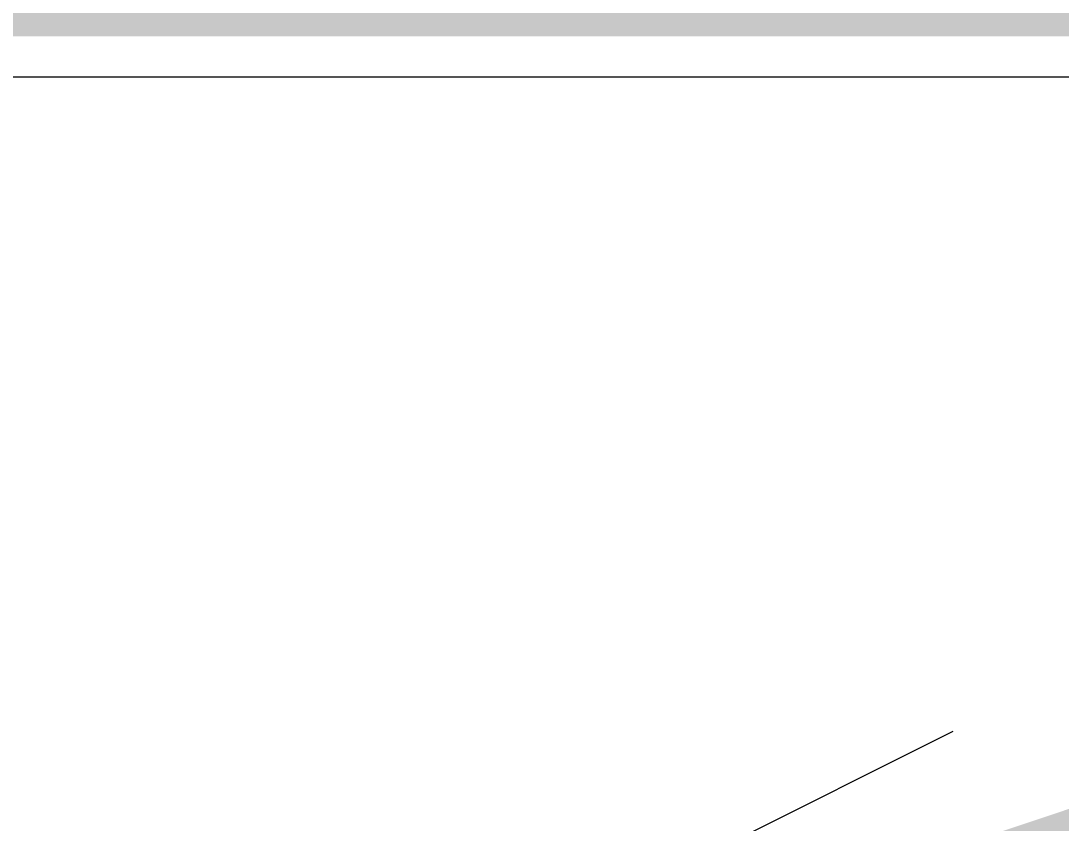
# Model space of a CAD drawing. Header units: inches. Extents: x -4501 to -113, y 9396 to 12816.
# Drawn here: x -2499.806 to -2494.809, y 12080.88 to 12084.735 of the extents above; entities that cross this region are included whole.
import ezdxf

# ---------------------------------------------------------------- set-up
doc = ezdxf.new("R2010")
doc.units = ezdxf.units.IN
doc.header["$MEASUREMENT"] = 0
for name, color, linetype, lineweight in [('A-AREA-IDEN', 2, 'Continuous', 9), ('A-WALL', 113, 'Continuous', 9), ('A-WALL-PATT-3', 111, 'Continuous', 9)]:
    doc.layers.add(name, color=color, linetype=linetype, lineweight=lineweight)
doc.styles.add('Century Gothic_B', font='GOTHICB.TTF', dxfattribs={"height": 18})

msp = doc.modelspace()

# ---------------------------------------------------------------- hatches: boundary and pattern name
at = {"layer": 'A-WALL-PATT-3'}
h = msp.add_hatch(dxfattribs=at)
h.set_pattern_fill('FP_4', color=256, style=0, pattern_type=2)
h.set_pattern_definition([(216.87, (12.795, 31.987), (95.9612857, 63.9749714), [15.994, -143.942]), (206.565, (31.987, 22.391), (-31.986981, -31.986924), [35.763, -35.763]), (198.435, (31.987, 6.397), (-63.974746, -31.987128), [20.231, -80.922])])
h.paths.add_polyline_path([(-2656.1841, 12080.5894), (-2612.8612, 12080.5894), (-2612.8612, 12086.0894), (-2676.5112, 12086.0894), (-2676.5112, 12080.5894), (-2656.499, 12080.5894)], flags=0)
h.paths.add_polyline_path([(-2102.7237, 12080.5894), (-2100.3237, 12080.5894), (-2100.3237, 12086.0894), (-2138.9112, 12086.0894), (-2138.9112, 12080.5894), (-2105.8227, 12080.5894)], flags=0)
h.paths.add_polyline_path([(-2214.9612, 12080.5894), (-2214.9612, 12086.0894), (-2281.5112, 12086.0894), (-2281.5112, 12080.5894), (-2278.4348, 12080.5894), (-2278.4348, 12080.6894), (-2274.9348, 12080.6894), (-2274.9348, 12080.5894), (-2253.9237, 12080.5894)], flags=0)
h.paths.add_polyline_path([(-3079.0942, 12080.5894), (-3021.7362, 12080.5894), (-3021.7362, 12086.0894), (-3094.1112, 12086.0894), (-3094.1112, 12080.5894)], flags=0)
h.paths.add_polyline_path([(-2319.5362, 12080.5894), (-2319.5362, 12086.0894), (-2369.3112, 12086.0894), (-2369.3112, 12080.5894), (-2321.3372, 12080.5894)], flags=0)
h.paths.add_polyline_path([(-2983.7112, 12080.5894), (-2964.3737, 12080.5894), (-2964.3737, 12081.0644), (-2936.3737, 12081.0644), (-2936.3737, 12080.5894), (-2906.5362, 12080.5894), (-2906.5362, 12086.0894), (-2983.7112, 12086.0894)], flags=0)
h.paths.add_polyline_path([(-2714.5362, 12080.5894), (-2714.5362, 12086.0894), (-2753.3112, 12086.0894), (-2753.3112, 12080.5894), (-2729.3602, 12080.5894)], flags=0)
h.paths.add_polyline_path([(-2455.0487, 12080.5894), (-2450.9237, 12080.5894), (-2447.0487, 12084.4644), (-2447.0487, 12080.5894), (-2407.3362, 12080.5894), (-2407.3362, 12086.0894), (-2572.8612, 12086.0894), (-2572.8612, 12080.5894), (-2559.9987, 12080.5894), (-2559.9987, 12084.4644), (-2556.1237, 12080.5894), (-2496.2042, 12080.5894)], flags=0)
h.paths.add_polyline_path([(-2846.7487, 12080.5894), (-2791.3362, 12080.5894), (-2791.3362, 12086.0894), (-2868.5112, 12086.0894), (-2868.5112, 12080.5894), (-2847.3737, 12080.5894)], flags=0)
h.paths.add_polyline_path([(-3428.8282, 12080.5894), (-3405.7362, 12080.5894), (-3405.7362, 12086.0894), (-3444.5112, 12086.0894), (-3444.5112, 12080.5894)], flags=0)
h.paths.add_polyline_path([(-3213.727, 12080.5894), (-3180.1362, 12080.5894), (-3180.1362, 12086.0894), (-3214.1112, 12086.0894), (-3214.1112, 12080.5894)], flags=0)
h.paths.add_polyline_path([(-3657.7598, 12080.5894), (-3657.7598, 12081.0644), (-3629.7598, 12081.0644), (-3629.7598, 12080.5894), (-3482.5362, 12080.5894), (-3482.5362, 12086.0894), (-3674.9112, 12086.0894), (-3674.9112, 12080.5894), (-3661.9842, 12080.5894)], flags=0)
h.paths.add_polyline_path([(-3821.8678, 12080.5894), (-3751.1487, 12080.5894), (-3751.1487, 12086.0894), (-3822.7237, 12086.0894), (-3822.7237, 12080.5894), (-3822.0987, 12080.5894)], flags=0)
h.paths.add_polyline_path([(-3252.1362, 12080.5894), (-3252.1362, 12086.0894), (-3367.7112, 12086.0894), (-3367.7112, 12080.5894), (-3335.352, 12080.5894), (-3335.352, 12081.0644), (-3307.352, 12081.0644), (-3307.352, 12080.5894), (-3253.9612, 12080.5894)], flags=0)
h.paths.add_polyline_path([(-3135.3748, 12080.5894), (-3132.1362, 12080.5894), (-3132.1362, 12086.0894), (-3142.1112, 12086.0894), (-3142.1112, 12080.5894), (-3137.3832, 12080.5894)], flags=0)
h.paths.add_polyline_path([(-3713.1237, 12080.5894), (-3712.9362, 12080.5894), (-3712.9362, 12086.0894), (-3713.1237, 12086.0894), (-3713.1237, 12085.0894)], flags=0)

# ---------------------------------------------------------------- linework, layer by layer
at = {"layer": 'A-WALL'}
msp.add_line((-2447.0487, 12084.4644), (-2559.9987, 12084.4644), dxfattribs=at)

# ---------------------------------------------------------------- texts
at = {"layer": 'A-AREA-IDEN', "insert": (-2508.3845, 12034.91), "char_height": 18, "width": 78.78, "attachment_point": 1, "rotation": 90, "style": 'Century Gothic_B'}
msp.add_mtext('STAIR', dxfattribs=at)

doc.saveas('drawing.dxf')
